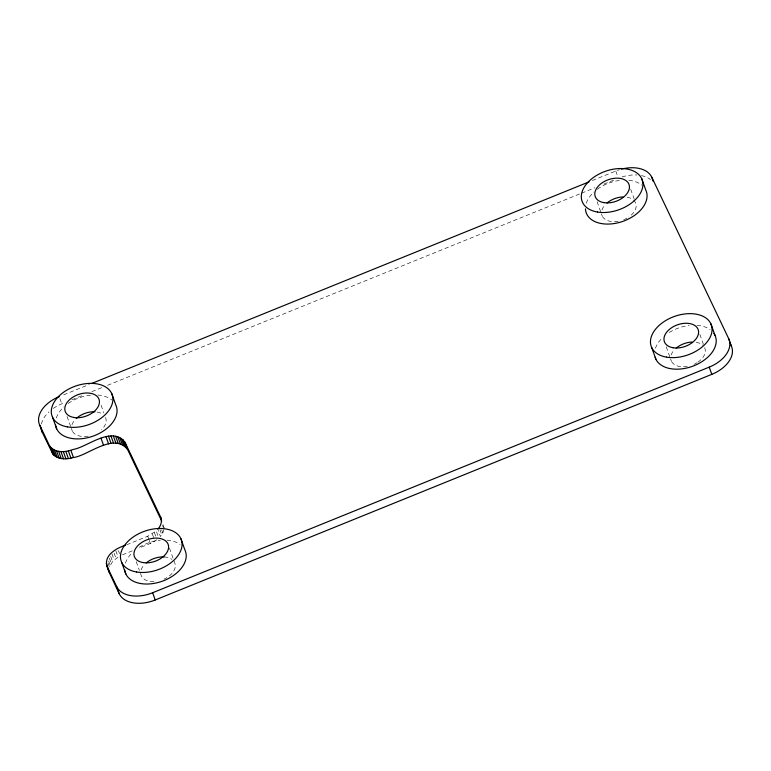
<?xml version="1.0" encoding="UTF-8"?>
<svg xmlns="http://www.w3.org/2000/svg" width="771" height="771" viewBox="0 0 771 771"><rect width="100%" height="100%" fill="white"/><g stroke="black" fill="none" stroke-linecap="round" stroke-linejoin="round"><path stroke-width="0.58" stroke-dasharray="3.85 2.89" d="M163.982 529.426L162.816 533.012L160.426 536.52L158.209 530.332M115.823 550.822L118.04 557.019L112.527 561.625L109.395 566.936L107.911 562.811M126.695 544.769L147.733 536.24L156.234 530.949L158.816 538.177M156.966 539.719L150.326 543.459L139.194 548.017M122.493 554.85L132.516 550.754M63.646 394.839L89.301 384.44M592.35 180.53L615.778 171.027A29.915 19.111 -19.7 0 1 619.46 169.716M53.305 408.399A29.915 19.111 -19.7 0 1 61.776 403.869L65.121 402.51M71.809 399.802L82.969 395.282M91.884 391.658L101.926 387.591M107.506 385.336L580.438 193.627M581.556 193.174L594.933 187.748M603.857 184.134L616.125 179.161M699.866 334.421L703.422 344.367M630.707 189.309L634.668 200.364M615.778 171.027L617.619 176.193M666.24 346.786L670.192 357.84M670.587 358.939L671.377 361.156M597.082 201.674L601.043 212.729M601.438 213.827L602.228 216.034M162.97 524.588L164.078 527.682L163.288 524.444M162.508 525.302L163.25 527.364M169.466 548.162L174.603 562.522A17.945 11.469 -19.7 0 1 164.011 579.175M161.708 529.918L162.816 533.012M159.915 529.629L161.765 534.795M154.383 532.501L156.6 538.688M152.33 533.908L154.171 539.064M101.097 405.257L103.863 412.986M147.733 536.24L148.842 539.334M149.217 540.365L150.326 543.459M136.236 561.625L139.397 570.463M118.426 550.6L119.534 553.694M67.077 416.513L72.223 430.873M59.926 398.713L61.776 403.869M114.137 553.27L115.987 558.426M111.92 553.78L114.137 559.977M110.687 556.469L112.527 561.625M109.337 558.194L111.188 563.36M108.663 561.009L110.137 565.133M622.043 176.935A29.915 19.111 -19.7 0 1 636.923 174.998M641.453 175.595A29.915 19.111 -19.7 0 1 650.541 179.653M655.427 348.338A31.91 20.383 -19.7 0 1 662.125 338.055M669.267 332.465A31.91 20.383 -19.7 0 1 689.158 325.487M696.955 325.295A31.91 20.383 -19.7 0 1 710.158 329.631M586.278 203.216A31.91 20.383 -19.7 0 1 593.872 192.085M597.274 189.271A31.91 20.383 -19.7 0 1 621.156 180.26M628.857 180.279A31.91 20.383 -19.7 0 1 641.78 185.117M125.422 563.177A31.91 20.383 -19.7 0 1 132.12 552.894M139.262 547.304A31.91 20.383 -19.7 0 1 160.301 540.211M166.95 540.143A31.91 20.383 -19.7 0 1 180.154 544.471M56.273 418.065A31.91 20.383 -19.7 0 1 63.858 406.924M68.195 403.445A31.91 20.383 -19.7 0 1 91.151 395.099M97.792 395.022A31.91 20.383 -19.7 0 1 111.776 399.956M704.607 347.682A17.945 11.469 -19.7 0 1 698.015 362.081M697.071 362.698A17.945 11.469 -19.7 0 1 694.016 364.336M687.346 366.408A17.945 11.469 -19.7 0 1 670.77 359.247M671.136 355.055A17.945 11.469 -19.7 0 1 674.654 349.523M696.242 342.314A17.945 11.469 -19.7 0 1 702.767 345.225M633.608 200.113A17.945 11.469 -19.7 0 1 628.866 216.969M626.939 218.174A17.945 11.469 -19.7 0 1 623.787 219.687M618.188 221.296A17.945 11.469 -19.7 0 1 601.621 214.126M601.978 209.943A17.945 11.469 -19.7 0 1 605.495 204.411M627.093 197.203A17.945 11.469 -19.7 0 1 632.76 199.429M105.454 417.41A17.945 11.469 -19.7 0 1 101.425 429.765M88.183 436.135A17.945 11.469 -19.7 0 1 71.51 427.963M71.973 424.782A17.945 11.469 -19.7 0 1 75.491 419.251M97.088 412.042A17.945 11.469 -19.7 0 1 102.755 414.268M153.969 581.613A17.945 11.469 -19.7 0 1 140.659 573.075M141.132 569.894A17.945 11.469 -19.7 0 1 144.649 564.362M164.184 556.922A17.945 11.469 -19.7 0 1 171.914 559.38M41.441 424.031A29.915 19.111 -19.7 0 1 49.036 411.801"/><path stroke-width="1.16" d="M621.339 169.177A29.915 19.111 -19.7 0 1 651.707 177.108L728.672 338.604L731.255 345.822A29.915 19.111 -19.7 0 1 711.816 374.349L155.222 599.973A29.915 19.111 -19.7 0 1 119.293 593.892L116.7 586.664L107.082 566.483C103.43 555.303 116.749 547.94 125.586 545.213M157.843 529.301C160.715 526.082 162.565 521.427 160.696 517.216L124.969 442.236C111.824 425.322 86.978 447.286 73.322 449.416C65.708 452.452 54.201 453.444 49.363 445.359L39.745 425.178A29.915 19.111 -19.7 0 1 59.184 396.651M91.537 383.534L589.005 181.879M116.7 586.664A29.915 19.111 -19.7 0 0 152.639 592.745L709.224 367.131A29.915 19.111 -19.7 0 0 728.672 338.604M39.745 425.178L42.328 432.396L52.823 454.023C57.815 459.882 66.692 459.535 73.447 457.511C87.788 455.863 113.645 431.991 127.552 449.464L161.737 521.186M729.713 342.575L731.255 345.822M106.523 564.912L109.106 572.13L119.293 593.892M710.804 323.666L714.948 335.221M651.707 177.108L653.191 181.233M641.655 178.554L645.79 190.109A31.91 20.383 -19.7 0 1 621.118 221.942A31.91 20.383 -19.7 0 1 585.449 208.864M709.224 367.131L711.816 374.349M651.736 347.605L655.87 359.17M180.799 538.505L184.944 550.06A31.91 20.383 -19.7 0 1 161.062 581.642A31.91 20.383 -19.7 0 1 124.68 569.904M160.696 517.216L161.438 519.288M111.65 393.393L115.785 404.948A31.91 20.383 -19.7 0 1 91.903 436.531A31.91 20.383 -19.7 0 1 55.531 424.792M124.969 442.236L127.552 449.464M122.917 439.509L125.5 446.737M121.461 438.4L124.044 445.619M119.746 437.475L122.329 444.703M117.809 436.762L120.392 443.99M115.669 436.28L118.262 443.498M113.385 436.02L115.968 443.238M110.976 435.991L113.559 443.219M108.489 436.203L111.082 443.421M105.974 436.646L108.557 443.865M101.011 438.188L103.593 445.416M152.639 592.745L155.222 599.973M121.731 562.445L125.866 574.01M70.865 450.293L73.447 457.511M68.349 450.958L70.942 458.176M106.292 563.244L109.106 572.13M65.834 451.401L68.426 458.62M52.573 417.333L56.707 428.898M63.347 451.613L65.94 458.832M60.948 451.584L63.53 458.812M58.654 451.324L61.237 458.552M56.524 450.833L59.107 458.061M54.587 450.129L57.17 457.348M52.871 449.204L55.454 456.432M51.416 448.096L53.999 455.314M50.24 446.804L52.823 454.023M713.869 333.361A31.91 20.383 -19.7 0 1 694.208 365.647A31.91 20.383 -19.7 0 1 655.119 357.175M607.047 202.975A17.945 11.469 -19.7 0 1 622.862 196.942M676.206 348.087A17.945 11.469 -19.7 0 1 692.021 342.054M76.242 418.518A17.945 11.469 -19.7 0 1 95.026 411.81M146.201 562.926A17.945 11.469 -19.7 0 1 164.184 556.922M42.328 432.396A29.915 19.111 -19.7 0 1 41.133 427.539M673.025 347.74A17.945 11.469 -19.7 0 0 698.603 331.819A17.945 11.469 -19.7 0 0 672.196 327.347A17.945 11.469 -19.7 0 0 673.025 347.74M603.866 202.628A17.945 11.469 -19.7 0 0 629.444 186.707A17.945 11.469 -19.7 0 0 603.038 182.235A17.945 11.469 -19.7 0 0 603.866 202.628M143.02 562.579A17.945 11.469 -19.7 0 0 168.598 546.658A17.945 11.469 -19.7 0 0 142.182 542.186A17.945 11.469 -19.7 0 0 143.02 562.579M73.862 417.468A17.945 11.469 -19.7 0 0 99.44 401.546A17.945 11.469 -19.7 0 0 73.033 397.075A17.945 11.469 -19.7 0 0 73.862 417.468M666.607 357.156A31.91 20.383 -19.7 0 0 712.076 328.851A31.91 20.383 -19.7 0 0 665.132 320.909A31.91 20.383 -19.7 0 0 666.607 357.156M597.448 212.035A31.91 20.383 -19.7 0 0 642.927 183.739A31.91 20.383 -19.7 0 0 595.973 175.798A31.91 20.383 -19.7 0 0 597.448 212.035M136.602 571.995A31.91 20.383 -19.7 0 0 182.072 543.69A31.91 20.383 -19.7 0 0 135.127 535.749A31.91 20.383 -19.7 0 0 136.602 571.995M67.443 426.883A31.91 20.383 -19.7 0 0 112.913 398.578A31.91 20.383 -19.7 0 0 65.969 390.637A31.91 20.383 -19.7 0 0 67.443 426.883"/></g></svg>
